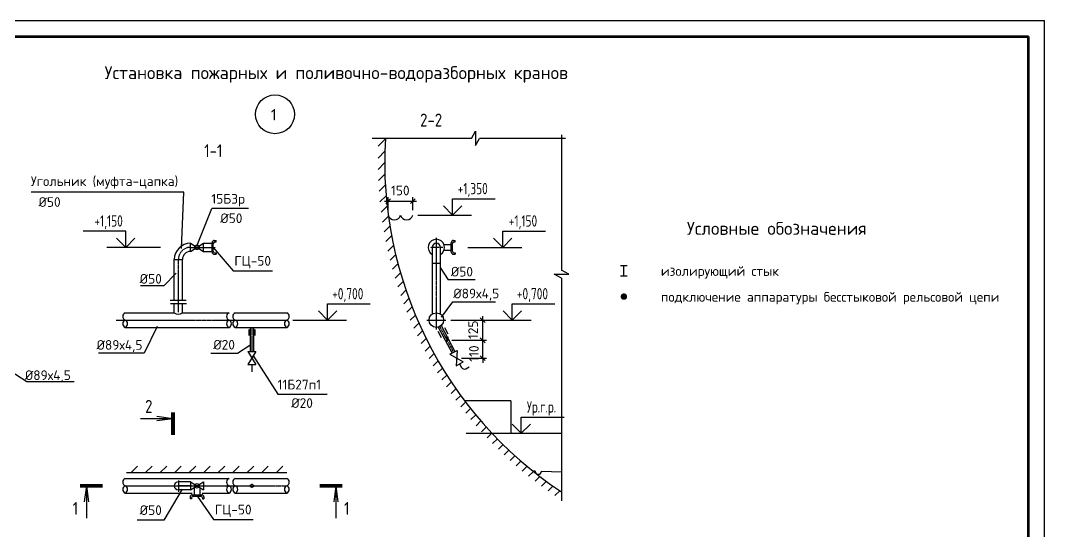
# Paper-space layout 'л2-л8' of a CAD drawing. Header units: millimetres. Extents: x 10032 to 18918, y -3051 to 627.
# Drawn here: x 17828.7 to 18145.4, y -1979.6 to -1821.6 of the extents above; entities that cross this region are included whole.
import ezdxf
from ezdxf.enums import TextEntityAlignment as Align

# ---------------------------------------------------------------- set-up
doc = ezdxf.new("R2010")
doc.units = ezdxf.units.MM
doc.header["$LTSCALE"] = 0.5
doc.linetypes.add('CENTER', pattern=[2, 1.25, -0.25, 0.25, -0.25])
doc.linetypes.add('HIDDEN', pattern=[0.375, 0.25, -0.125])
doc.layers.add('1_fragment_plan', color=7, linetype='Continuous', lineweight=30)
doc.layers.add('_Формат', color=7, linetype='Continuous', lineweight=35)
for name, color, linetype in [('DIZAIN', 30, 'Continuous'), ('FORMAT', 7, 'Continuous'), ('OTMETKI', 2, 'Continuous'), ('ВК_конструкции', 7, 'Continuous'), ('ВК_надписи', 7, 'Continuous'), ('ВК_отметки', 9, 'Continuous'), ('ВК_сети', 4, 'Continuous'), ('Эл', 41, 'Continuous')]:
    doc.layers.add(name, color=color, linetype=linetype)
doc.styles.add('ROMANS', font='romans.shx', dxfattribs={"width": 0.8, "height": 1.75})
doc.styles.add('RS-3-08', font='romans.shx', dxfattribs={"width": 0.8, "height": 3})
doc.styles.add('Стандарт ММП', font='isocpeur.ttf')
doc.dimstyles.new('M1000', dxfattribs={"dimtxt": 3, "dimasz": 2, "dimexe": 1.2, "dimexo": 1.5, "dimgap": 1.3, "dimtad": 1, "dimdec": 0, "dimlfac": 1000, "dimrnd": 1, "dimzin": 0, "dimdsep": 46, "dimtxsty": 'RS-3-08', "dimblk1": 'OBLIQUE', "dimblk2": 'OBLIQUE', "dimsah": 1, "dimcen": 0, "dimdle": 1.2, "dimadec": 0, "dimazin": 0, "dimtfac": 1, "dimtdec": 0, "dimtmove": 2, "dimatfit": 3, "dimldrblk": 'ARCHTICK', "dimfxl": 1, "dimtolj": 1, "dimtzin": 0, "dimarcsym": 0})

# ---------------------------------------------------------------- blocks, each defined once
blk = doc.blocks.new('RAZ')
at = {"layer": '1_fragment_plan'}
for q in [(4.96, 5.65), (4.96, 4.35), (10, 5)]:
    blk.add_line((0, 5), q, dxfattribs=at)
at = {"layer": '1_fragment_plan', "color": 4, "const_width": 1.2}
blk.add_lwpolyline([(0, 6.99), (0, 0)], dxfattribs=at)
blk = doc.blocks.new('_raznl')
at = {"layer": 'DIZAIN', "rotation": 90}
blk.add_blockref('RAZ', (0, 0), dxfattribs=at)
at = {"layer": 'DIZAIN', "color": 4, "style": 'ROMANS', "width": 0.8, "flags": 4}
blk.add_attdef('N', text='', height=4, dxfattribs=at).set_placement((-7.55, 5), align=Align.RIGHT)
blk = doc.blocks.new('_razpv')
at = {"layer": 'DIZAIN', "xscale": -1}
blk.add_blockref('RAZ', (0, 0), dxfattribs=at)
at = {"layer": 'DIZAIN', "color": 4, "style": 'ROMANS', "width": 0.8, "flags": 4}
blk.add_attdef('N', text='', height=4, dxfattribs=at).set_placement((-7.5, 8.82), align=Align.MIDDLE)
blk = doc.blocks.new('_otmp')
at = {"layer": 'ВК_отметки'}
blk.add_line((4.24, 0), (20.89, 0), dxfattribs=at)
for points in [[(15, 0), (15, 5), (28.21, 5)], [(15, 0), (17.83, 2.83)]]:
    blk.add_lwpolyline(points, dxfattribs=at)
at = {"layer": 'ВК_отметки', "linetype": 'Continuous'}
blk.add_lwpolyline([(15, 0), (12.17, 2.83)], dxfattribs=at)
at = {"layer": 'ВК_отметки', "style": 'ROMANS', "width": 0.7, "flags": 4}
blk.add_attdef('О', text='', height=3.5, dxfattribs=at).set_placement((21.25, 6.42), align=Align.CENTER)
blk = doc.blocks.new('_razg')
at = {"layer": 'DIZAIN', "color": 4, "style": 'ROMANS', "width": 0.8, "flags": 4}
blk.add_attdef('N-N', text='', height=4, dxfattribs=at).set_placement((0.14, 3.55), align=Align.MIDDLE)
blk = doc.blocks.new('_Oblique')
at = {"linetype": 'ByBlock', "lineweight": 30}
blk.add_line((-0.5, -0.5), (0.5, 0.5), dxfattribs=at)
blk = doc.blocks.new('*D51')
at = {"layer": 'Defpoints', "color": 0, "lineweight": 30, "ltscale": 0.5}
for p in [(17960.89, -1920.52), (17971.68, -1920.52), (17963.62, -1926.02)]:
    blk.add_point(p, dxfattribs=at)
at = {"layer": 'ВК_надписи', "color": 7, "lineweight": -2, "ltscale": 0.5}
for p, q in [((17971.68, -1920.52), (17971.68, -1919.02)), ((17962.39, -1920.52), (17972.88, -1920.52)), ((17971.68, -1926.02), (17971.68, -1920.52)), ((17965.12, -1926.02), (17972.88, -1926.02)), ((17971.68, -1926.02), (17971.68, -1927.52))]:
    blk.add_line(p, q, dxfattribs=at)
at = {"layer": 'ВК_надписи', "color": 7, "lineweight": -2, "ltscale": 0.5, "xscale": 1.5, "yscale": 1.5, "zscale": 1.5}
for p, rotation in [((17971.68, -1920.52), 270), ((17971.68, -1926.02), 90)]:
    blk.add_blockref('_Oblique', p, dxfattribs=dict(at, rotation=rotation))
at = {"layer": 'ВК_надписи', "color": 7, "ltscale": 0.5, "insert": (17968.98, -1924.62), "char_height": 3, "attachment_point": 5, "rotation": 90, "style": 'Стандарт ММП'}
blk.add_mtext('\\A1;110', dxfattribs=at)
blk = doc.blocks.new('*D52')
at = {"layer": 'Defpoints', "color": 0, "lineweight": 30, "ltscale": 0.5}
for p in [(17960.31, -1914.27), (17971.68, -1914.27), (17960.69, -1920.52)]:
    blk.add_point(p, dxfattribs=at)
at = {"layer": 'ВК_надписи', "color": 7, "lineweight": -2, "ltscale": 0.5}
for p, q in [((17961.81, -1914.27), (17972.88, -1914.27)), ((17971.68, -1921.72), (17971.68, -1913.07)), ((17962.19, -1920.52), (17972.88, -1920.52))]:
    blk.add_line(p, q, dxfattribs=at)
at = {"layer": 'ВК_надписи', "color": 7, "lineweight": -2, "ltscale": 0.5, "xscale": 1.5, "yscale": 1.5, "zscale": 1.5}
for p, rotation in [((17971.68, -1914.27), 90), ((17971.68, -1920.52), 270)]:
    blk.add_blockref('_Oblique', p, dxfattribs=dict(at, rotation=rotation))
at = {"layer": 'ВК_надписи', "color": 7, "ltscale": 0.5, "insert": (17968.72, -1917.26), "char_height": 3, "attachment_point": 5, "rotation": 90, "style": 'Стандарт ММП'}
blk.add_mtext('\\A1;125', dxfattribs=at)

psp = doc.layouts.new('л2-л8')

# ---------------------------------------------------------------- hatches: boundary and pattern name
at = {"layer": 'ВК_конструкции', "ltscale": 0.5}
h = psp.add_hatch(dxfattribs=at)
h.set_pattern_fill('ANSI31', scale=20, style=0)
h.set_pattern_definition([(45, (19163.1152, -1676.26), (-1.767767, 1.767767), [])])
h.paths.add_polyline_path([(17996.0331, -1969.8765), (17996.0331, -1967.4057, -0.05751116), (17974.583, -1949.2728), (17971.7705, -1949.2728, 0.06414648)])
h.paths.add_polyline_path([(17971.7705, -1949.2728), (17974.583, -1949.2728, -0.08615345), (17951.5404, -1914.2728), (17949.2922, -1914.2728, 0.08407387)])
h.paths.add_polyline_path([(17941.3708, -1865.4043), (17939.306, -1865.4043, 0.1011291), (17949.2922, -1914.2728), (17951.5404, -1914.2728, -0.10294791)])
h.paths.add_polyline_path([(17941.5911, -1858.0608), (17939.5226, -1858.0608, 0.01474786), (17939.306, -1865.4043), (17941.3708, -1865.4043, -0.01499678)])
h = psp.add_hatch(dxfattribs=at)
h.set_pattern_fill('ANSI31', color=256, angle=90, style=0)
h.set_pattern_definition([(225, (17529.2457, -1850.623), (-2.245064, 2.245064), [])])
h.paths.add_polyline_path([(17861.5457, -1961.5243), (17861.5457, -1959.4134), (17911.1142, -1959.4134), (17911.1142, -1961.5243)])

# ---------------------------------------------------------------- linework, layer by layer
at = {"layer": '_Формат', "color": 7, "lineweight": 25}
psp.add_line((18145.4304, -2118.6162), (18145.4304, -1821.6162), dxfattribs=at)
at = {"layer": 'FORMAT', "color": 7}
psp.add_line((16886.4027, -1821.6162), (18145.4304, -1821.6162), dxfattribs=at)
at = {"layer": 'FORMAT', "lineweight": 60}
for p in [(16881.4027, -1826.6162), (18140.4304, -2113.6162)]:
    psp.add_line(p, (18140.4304, -1826.6162), dxfattribs=at)
at = {"layer": 'ВК_конструкции', "color": 7, "ltscale": 0.5}
for p, q in [((17968.1834, -1858.0608), (17937.5099, -1858.0608)), ((17997.3341, -1858.0608), (17970.6823, -1858.0608)), ((17996.0331, -1856.9774), (17996.0331, -1898.8382)), ((17996.0331, -1901.3371), (17996.0331, -1970.1052))]:
    psp.add_line(p, q, dxfattribs=at)
at = {"layer": 'ВК_конструкции', "ltscale": 0.5}
for p, q in [((17968.1834, -1858.0608), (17969.4329, -1855.8185)), ((17969.4329, -1855.8185), (17969.4329, -1860.3031)), ((17969.4329, -1860.3031), (17970.6823, -1858.0608)), ((17996.0331, -1880.3558), (17996.0331, -1898.8382)), ((17996.0331, -1901.3371), (17993.7908, -1900.0876)), ((17993.7908, -1900.0876), (17998.2754, -1900.0876)), ((17998.2754, -1900.0876), (17996.0331, -1898.8382)), ((17996.0331, -1901.3371), (17996.0331, -1918.966)), ((17911.1142, -1961.5243), (17861.5457, -1961.5243))]:
    psp.add_line(p, q, dxfattribs=at)
at = {"layer": 'ВК_конструкции'}
for p, q in [((17980.3551, -1939.2728), (17966.1483, -1939.2728)), ((17980.3551, -1939.2728), (17980.3551, -1949.2728)), ((17987.8712, -1960.9284), (17987.1561, -1960.9087)), ((17989.8704, -1960.9836), (17996.0331, -1961.1536))]:
    psp.add_line(p, q, dxfattribs=at)
at = {"layer": 'ВК_конструкции', "color": 7, "linetype": 'CENTER', "ltscale": 0.2}
psp.add_line((17966.6078, -1949.2728), (17996.0331, -1949.2728), dxfattribs=at)
at = {"layer": 'ВК_конструкции', "color": 7, "ltscale": 0.5}
psp.add_arc((18063.8708, -1865.4043), 122.5, 176.563248, 236.373463, dxfattribs=at)
at = {"layer": 'ВК_конструкции'}
psp.add_arc((17988.8708, -1960.956), 1, 178.419828, 358.419828, dxfattribs=at)
at = {"layer": 'ВК_надписи', "ltscale": 0.5}
for p, q in [((17879.2388, -1874.6921), (17832.048, -1874.6921)), ((17878.5233, -1892.1374), (17879.2388, -1874.6921)), ((17883.4278, -1891.085), (17887.9516, -1879.7187)), ((17899.23, -1879.7187), (17887.9516, -1879.7187)), ((17888.3802, -1891.7728), (17894.4937, -1899.0074)), ((17876.907, -1899.8033), (17873.1097, -1903.712)), ((17894.4937, -1899.0074), (17906.7168, -1899.0074)), ((17958.5544, -1897.9621), (17961.0458, -1901.817)), ((17969.3253, -1901.817), (17961.0458, -1901.817)), ((17873.1097, -1903.712), (17865.813, -1903.712)), ((17958.9445, -1913.3538), (17962.4472, -1908.5693)), ((17962.4472, -1908.5693), (17975.6512, -1908.5693)), ((17871.0359, -1916.1935), (17866.9501, -1924.5414)), ((17899.6437, -1922.0683), (17895.8465, -1924.5956)), ((17866.9501, -1924.5414), (17852.9074, -1924.5414)), ((17895.8465, -1924.5956), (17887.567, -1924.5956)), ((17900.578, -1925.0608), (17908.3298, -1937.1936)), ((17908.3298, -1937.1936), (17923.542, -1937.1936)), ((17878.7899, -1966.593), (17873.1097, -1976.0935)), ((17883.5139, -1968.811), (17888.4825, -1975.9109)), ((17873.1097, -1976.0935), (17864.8303, -1976.0935)), ((17888.4825, -1975.9109), (17900.7056, -1975.9109))]:
    psp.add_line(p, q, dxfattribs=at)
at = {"layer": 'ВК_надписи', "color": 7, "ltscale": 0.5}
for p, q in [((17941.2693, -1877.471), (17951.2648, -1877.471)), ((17942.4693, -1880.2728), (17942.4693, -1876.271)), ((17950.0648, -1880.2728), (17950.0648, -1876.271))]:
    psp.add_line(p, q, dxfattribs=at)
at = {"layer": 'ВК_надписи'}
for p, q in [((17815.8992, -1923.6484, 0), (17830.6636, -1933.2795, 0)), ((17830.6636, -1933.2795, 0), (17845.303, -1933.2795, 0))]:
    psp.add_line(p, q, dxfattribs=at)
at = {"layer": 'ВК_надписи', "ltscale": 0.5}
psp.add_circle((17907.4564, -1850.6331), 6, dxfattribs=at)
at = {"layer": 'ВК_сети', "color": 5, "ltscale": 0.5}
for p, q in [((17881.319, -1893.0228), (17885.3578, -1890.5228)), ((17881.319, -1890.5228), (17885.3578, -1893.0228)), ((17881.319, -1893.0228), (17881.319, -1890.5228)), ((17885.3578, -1893.0228), (17885.3578, -1890.5228)), ((17888.0018, -1893.2222), (17888.0018, -1890.3234)), ((17888.6768, -1889.6484), (17889.2156, -1889.6484)), ((17888.9202, -1890.0733), (17889.2156, -1890.0733)), ((17889.2156, -1890.0733), (17889.2156, -1889.6484)), ((17961.9475, -1893.2222), (17961.9475, -1890.3234)), ((17962.6225, -1889.6484), (17963.1613, -1889.6484)), ((17962.8659, -1890.0733), (17963.1613, -1890.0733)), ((17963.1613, -1890.0733), (17963.1613, -1889.6484)), ((17888.3802, -1892.9323), (17888.3802, -1890.6133)), ((17888.9202, -1893.4723), (17889.2156, -1893.4723)), ((17889.2156, -1893.4723), (17889.2156, -1893.8972)), ((17959.7028, -1890.8992), (17961.9475, -1890.8992)), ((17959.7028, -1892.6464), (17961.9475, -1892.6464)), ((17962.3259, -1892.9323), (17962.3259, -1890.6133)), ((17962.8659, -1893.4723), (17963.1613, -1893.4723)), ((17963.1613, -1893.4723), (17963.1613, -1893.8972)), ((17888.6768, -1893.8972), (17889.2156, -1893.8972)), ((17962.6225, -1893.8972), (17963.1613, -1893.8972)), ((17899.3639, -1917.1672), (17899.3639, -1919.0711)), ((17901.2688, -1917.1672), (17901.2688, -1919.0711)), ((17957.8173, -1917.6807), (17958.8364, -1919.5947)), ((17959.8652, -1916.581), (17960.8843, -1918.495)), ((17899.0558, -1924.0034), (17901.5558, -1924.0034)), ((17899.0558, -1924.0034), (17901.5558, -1928.0422)), ((17901.5558, -1924.0034), (17899.0558, -1928.0422)), ((17961.5636, -1924.8277), (17963.7703, -1923.6528)), ((17961.5636, -1924.8277), (17965.6684, -1927.2178)), ((17963.7703, -1923.6528), (17963.4617, -1928.3927)), ((17899.0558, -1928.0422), (17901.5558, -1928.0422)), ((17963.4617, -1928.3927), (17965.6684, -1927.2178)), ((17964.5651, -1927.8053), (17965.1422, -1928.8894)), ((17966.4949, -1929.3021), (17967.5377, -1928.7469)), ((17881.319, -1964.2472), (17881.319, -1966.7472)), ((17881.319, -1966.7472), (17885.3578, -1964.2472)), ((17881.319, -1964.2472), (17885.3578, -1966.7472)), ((17882.4648, -1966.0379), (17882.4648, -1968.2826)), ((17884.212, -1966.0379), (17884.212, -1968.2826)), ((17885.3578, -1964.2472), (17885.3578, -1966.7472)), ((17881.2141, -1968.9576), (17881.2141, -1969.4965)), ((17881.6389, -1969.4965), (17881.2141, -1969.4965)), ((17881.6389, -1969.2011), (17881.6389, -1969.4965)), ((17881.8891, -1968.2826), (17884.7878, -1968.2826)), ((17882.1789, -1968.6611), (17884.4979, -1968.6611)), ((17885.0379, -1969.2011), (17885.0379, -1969.4965)), ((17885.0379, -1969.4965), (17885.4628, -1969.4965)), ((17885.4628, -1968.9576), (17885.4628, -1969.4965))]:
    psp.add_line(p, q, dxfattribs=at)
at = {"layer": 'ВК_сети', "ltscale": 0.5}
for p, q in [((17885.3578, -1890.5228), (17888.0018, -1890.5228)), ((17885.3578, -1893.0228), (17888.0018, -1893.0228)), ((17956.1104, -1891.7728), (17956.1104, -1912.402)), ((17958.6104, -1912.402), (17958.6104, -1891.7728)), ((17876.319, -1908.1459), (17876.319, -1895.5228)), ((17876.319, -1895.5228), (17878.819, -1895.5228)), ((17878.819, -1908.1459), (17878.819, -1895.5228)), ((17956.1104, -1896.6262), (17958.6104, -1896.6262)), ((17876.319, -1912.0228), (17876.319, -1909.1371)), ((17878.819, -1912.0228), (17878.819, -1909.1371)), ((17861.1142, -1912.0228), (17876.319, -1912.0228)), ((17878.819, -1912.0228), (17893.2412, -1912.0228)), ((17895.1697, -1912.0228), (17911.1142, -1912.0228)), ((17861.1142, -1916.5228), (17893.2412, -1916.5228)), ((17895.1697, -1916.5228), (17911.1142, -1916.5228)), ((17960.2878, -1919.4998), (17961.0876, -1919.4998)), ((17960.6877, -1920.3228), (17960.6877, -1919.4998)), ((17900.3058, -1928.0422), (17900.3058, -1930.2703)), ((17861.1142, -1963.2472), (17893.2412, -1963.2472)), ((17895.1697, -1963.2472), (17911.1142, -1963.2472)), ((17861.1142, -1967.7472), (17881.8331, -1967.7472)), ((17884.9819, -1967.7472), (17893.2412, -1967.7472)), ((17895.1697, -1967.7472), (17911.1142, -1967.7472))]:
    psp.add_line(p, q, dxfattribs=at)
at = {"layer": 'ВК_сети', "color": 7, "linetype": 'CENTER', "ltscale": 0.4}
for p, q in [((17957.3604, -1917.1655), (17957.3604, -1888.8741)), ((17881.319, -1891.7728), (17889.0829, -1891.7728)), ((17877.569, -1911.7728), (17877.569, -1895.5228)), ((17858.3745, -1914.2728), (17911.1142, -1914.2728)), ((17958.4176, -1916.259), (17962.667, -1924.2403)), ((17861.1142, -1965.4972), (17911.1142, -1965.4972))]:
    psp.add_line(p, q, dxfattribs=at)
at = {"layer": 'ВК_сети', "color": 7, "linetype": 'CENTER', "ltscale": 0.2}
for p, q in [((17959.3523, -1891.7728), (17955.5069, -1891.7728)), ((17954.4309, -1914.2728), (17960.3062, -1914.2728)), ((17900.3058, -1916.5228), (17900.3058, -1924.0034)), ((17877.569, -1963.894), (17877.569, -1967.319)), ((17881.6712, -1965.4972), (17877.569, -1965.4972)), ((17881.319, -1965.4972), (17885.7028, -1965.4972))]:
    psp.add_line(p, q, dxfattribs=at)
at = {"layer": 'ВК_сети'}
for p, q in [((17875.0327, -1908.1459), (17879.9981, -1908.1459)), ((17875.1649, -1909.1371), (17880.1303, -1909.1371))]:
    psp.add_line(p, q, dxfattribs=at)
at = {"layer": 'ВК_сети', "color": 9, "ltscale": 0.5}
for p, q in [((17899.8058, -1916.5228), (17899.8058, -1924.0034)), ((17900.8058, -1916.5228), (17900.8058, -1924.0034)), ((17957.9498, -1916.4442), (17962.2256, -1924.4753)), ((17958.8325, -1915.9744), (17963.1083, -1924.0053)), ((17881.319, -1964.2472), (17877.569, -1964.2472)), ((17881.319, -1966.7472), (17877.569, -1966.7472))]:
    psp.add_line(p, q, dxfattribs=at)
at = {"layer": 'ВК_сети', "color": 5, "ltscale": 0.5, "const_width": 0.4}
psp.add_lwpolyline([(17960.4877, -1920.5228, 1), (17960.8877, -1920.5228, 1)], format="xyb", close=True, dxfattribs=at)
at = {"layer": 'ВК_сети', "color": 5, "ltscale": 0.5}
for centre in [(17883.3384, -1891.7728), (17883.3384, -1965.4972)]:
    psp.add_circle(centre, 0.6936, dxfattribs=at)
at = {"layer": 'ВК_сети', "ltscale": 0.5}
psp.add_circle((17957.3604, -1914.2728), 2.25, dxfattribs=at)
at = {"layer": 'ВК_сети', "color": 5, "linetype": 'HIDDEN', "ltscale": 0.1}
psp.add_circle((17900.3058, -1965.4972), 0.5, dxfattribs=at)
at = {"layer": 'ВК_сети', "color": 5, "ltscale": 0.5}
for centre, radius, start, end in [((17944.3921, -1881.3242), 1.9744, 193.131529, 346.868471), ((17948.1898, -1881.3829), 1.9151, 191.745525, 348.254475), ((17888.6768, -1890.3234), 0.675, 90, 180), ((17888.9202, -1890.6133), 0.54, 90, 180), ((17957.3604, -1891.7728), 2.5, 300, 240), ((17962.6225, -1890.3234), 0.675, 90, 180), ((17962.8659, -1890.6133), 0.54, 90, 180), ((17888.6768, -1893.2222), 0.675, 180, 270), ((17888.9202, -1892.9323), 0.54, 180, 270), ((17962.6225, -1893.2222), 0.675, 180, 270), ((17962.8659, -1892.9323), 0.54, 180, 270), ((17861.5719, -1913.1478), 1.2145, 112.136408, 247.863592), ((17893.6989, -1913.1478), 1.2145, 112.136408, 247.863592), ((17895.6274, -1913.1478), 1.2145, 112.136408, 247.863592), ((17910.6566, -1913.1478), 1.2145, 292.136408, 67.863592), ((17861.5719, -1915.3978), 1.2145, 112.136408, 247.863592), ((17860.6566, -1915.3978), 1.2145, 292.136408, 67.863592), ((17893.6989, -1915.3978), 1.2145, 112.136408, 247.863592), ((17892.7836, -1915.3978), 1.2145, 292.136408, 67.863592), ((17895.6274, -1915.3978), 1.2145, 112.136408, 247.863592), ((17894.7121, -1915.3978), 1.2145, 292.136408, 67.863592), ((17911.5719, -1915.3978), 1.2145, 112.136408, 247.863592), ((17910.6566, -1915.3978), 1.2145, 292.136408, 67.863592), ((17966.0249, -1928.4194), 1, 208.031728, 298.031728), ((17861.5719, -1964.3722), 1.2145, 112.136408, 247.863592), ((17893.6989, -1964.3722), 1.2145, 112.136408, 247.863592), ((17895.6274, -1964.3722), 1.2145, 112.136408, 247.863592), ((17910.6566, -1964.3722), 1.2145, 292.136408, 67.863592), ((17861.5719, -1966.6222), 1.2145, 112.136408, 247.863592), ((17860.6566, -1966.6222), 1.2145, 292.136408, 67.863592), ((17893.6989, -1966.6222), 1.2145, 112.136408, 247.863592), ((17892.7836, -1966.6222), 1.2145, 292.136408, 67.863592), ((17895.6274, -1966.6222), 1.2145, 112.136408, 247.863592), ((17894.7121, -1966.6222), 1.2145, 292.136408, 67.863592), ((17911.5719, -1966.6222), 1.2145, 112.136408, 247.863592), ((17910.6566, -1966.6222), 1.2145, 292.136408, 67.863592), ((17881.8891, -1968.9576), 0.675, 90, 180), ((17882.1789, -1969.2011), 0.54, 90, 180), ((17884.4979, -1969.2011), 0.54, 0, 90), ((17884.7878, -1968.9576), 0.675, 0, 90)]:
    psp.add_arc(centre, radius, start, end, dxfattribs=at)
at = {"layer": 'ВК_сети', "ltscale": 0.5}
for centre, radius, start, end in [((17881.319, -1895.5228), 5, 90, 180), ((17957.3604, -1891.7728), 1.25, 0, 180), ((17881.319, -1895.5228), 2.5, 90, 180), ((17877.569, -1910.4124), 2.0386, 232.181303, 307.818697)]:
    psp.add_arc(centre, radius, start, end, dxfattribs=at)
at = {"layer": 'ВК_сети', "color": 7, "linetype": 'CENTER', "ltscale": 0.4}
psp.add_arc((17881.319, -1895.5228), 3.75, 90, 180, dxfattribs=at)
at = {"layer": 'ВК_сети', "color": 9, "ltscale": 0.5}
psp.add_arc((17877.569, -1965.4972), 1.25, 90, 270, dxfattribs=at)
at = {"layer": 'Эл', "color": 3, "ltscale": 0.5}
for p, q in [((18014.3125, -1897.3991), (18016.3913, -1897.3991)), ((18015.3519, -1900.5949), (18015.3519, -1897.3991)), ((18014.3125, -1900.5949), (18016.3913, -1900.5949))]:
    psp.add_line(p, q, dxfattribs=at)
at = {"layer": 'Эл', "color": 3, "ltscale": 0.5, "const_width": 1}
psp.add_lwpolyline([(18014.8519, -1906.997, 1), (18015.8519, -1906.997, 1)], format="xyb", close=True, dxfattribs=at)

# ---------------------------------------------------------------- block references
at = {"layer": 'ВК_надписи', "ltscale": 0.5}
ref = psp.add_blockref('_razg', (17955.6019, -1855.9573), dxfattribs=at)
ref.add_attrib('N-N', '2-2', dxfattribs={"layer": 'DIZAIN', "color": 5, "height": 4, "style": 'ROMANS', "width": 0.8}).set_placement((17955.7385, -1852.4049), align=Align.MIDDLE)
ref = psp.add_blockref('_razg', (17888.245, -1865.4504), dxfattribs=at)
ref.add_attrib('N-N', '1-1', dxfattribs={"layer": 'DIZAIN', "color": 5, "height": 4, "style": 'ROMANS', "width": 0.8}).set_placement((17888.3816, -1861.8979), align=Align.MIDDLE)
at = {"layer": 'ВК_надписи', "color": 7, "ltscale": 0.5, "xscale": 1.5, "yscale": 1.5, "zscale": 1.5, "rotation": 180}
psp.add_blockref('_Oblique', (17942.4693, -1877.471), dxfattribs=at)
at = {"layer": 'ВК_надписи', "color": 7, "ltscale": 0.5, "xscale": 1.5, "yscale": 1.5, "zscale": 1.5}
psp.add_blockref('_Oblique', (17950.0648, -1877.471), dxfattribs=at)
at = {"layer": 'ВК_надписи', "ltscale": 0.5}
ref = psp.add_blockref('_razpv', (17875.9087, -1949.7752), dxfattribs=at)
ref.add_attrib('N', '2', dxfattribs={"layer": 'DIZAIN', "color": 5, "height": 4, "style": 'ROMANS', "width": 0.8}).set_placement((17868.4114, -1940.9599), align=Align.MIDDLE)
ref = psp.add_blockref('_raznl', (17854.134, -1965.4972), dxfattribs=dict(at, xscale=-1, rotation=180))
ref.add_attrib('N', '1', dxfattribs={"layer": 'DIZAIN', "color": 5, "height": 4, "style": 'ROMANS', "width": 0.8}).set_placement((17846.5846, -1974.5012), align=Align.RIGHT)
ref = psp.add_blockref('_raznl', (17921.2698, -1965.4972), dxfattribs=dict(at, rotation=180))
ref.add_attrib('N', '1', dxfattribs={"layer": 'DIZAIN', "color": 5, "height": 4, "style": 'ROMANS', "width": 0.8}).set_placement((17930.4954, -1974.5012), align=Align.RIGHT)
at = {"layer": 'ВК_отметки', "ltscale": 0.5}
ref = psp.add_blockref('_otmp', (17947.3636, -1881.7728), dxfattribs=at)
ref.add_attrib('О', '+1,350', dxfattribs={"layer": 'OTMETKI', "color": 9, "height": 3.5, "style": 'ROMANS', "width": 0.7}).set_placement((17968.6094, -1875.3562), align=Align.CENTER)
at = {"layer": 'ВК_отметки', "ltscale": 0.2}
ref = psp.add_blockref('_otmp', (17876.319, -1891.7728), dxfattribs=dict(at, xscale=-1))
ref.add_attrib('О', '+1,150', dxfattribs={"layer": 'OTMETKI', "color": 9, "height": 3.5, "style": 'ROMANS', "width": 0.7}).set_placement((17856.0066, -1885.3562), align=Align.CENTER)
at = {"layer": 'ВК_отметки', "ltscale": 0.5}
ref = psp.add_blockref('_otmp', (17962.9025, -1891.7728), dxfattribs=at)
ref.add_attrib('О', '+1,150', dxfattribs={"layer": 'OTMETKI', "color": 9, "height": 3.5, "style": 'ROMANS', "width": 0.7}).set_placement((17984.1482, -1885.3562), align=Align.CENTER)
ref = psp.add_blockref('_otmp', (17908.7166, -1914.2728), dxfattribs=at)
ref.add_attrib('О', '+0,700', dxfattribs={"layer": 'OTMETKI', "color": 9, "height": 3.5, "style": 'ROMANS', "width": 0.7}).set_placement((17929.9623, -1907.8562), align=Align.CENTER)
ref = psp.add_blockref('_otmp', (17965.8302, -1914.2728), dxfattribs=at)
ref.add_attrib('О', '+0,700', dxfattribs={"layer": 'OTMETKI', "color": 9, "height": 3.5, "style": 'ROMANS', "width": 0.7}).set_placement((17987.076, -1907.8562), align=Align.CENTER)
ref = psp.add_blockref('_otmp', (17968.6235, -1949.2728), dxfattribs=at)
ref.add_attrib('О', 'Ур.г.р.', dxfattribs={"layer": 'OTMETKI', "color": 9, "height": 3.5, "style": 'ROMANS', "width": 0.7}).set_placement((17989.8693, -1942.8562), align=Align.CENTER)

# ---------------------------------------------------------------- texts
at = {"layer": 'ВК_надписи', "color": 9, "ltscale": 0.5, "style": 'Стандарт ММП'}
psp.add_text('Установка пожарных и поливочно-водоразборных кранов', height=4, dxfattribs=at).set_placement((17854.7625, -1839.7543))
at = {"layer": 'ВК_надписи', "ltscale": 0.5, "style": 'Стандарт ММП'}
for s, height, p in [('1', 3.5, (17906.191, -1852.5069)), ('Угольник (муфта-цапка)', 3, (17831.9552, -1872.8097)), ('%%C50', 3, (17834.3233, -1879.2532)), ('15Б3р', 3, (17887.7784, -1878.2663)), ('%%C50', 3, (17890.5433, -1884.2798)), ('Условные обозначения', 4, (18034.8362, -1887.9063)), ('ГЦ-50', 3, (17894.8893, -1897.4463)), ('%%C50', 3, (17865.6288, -1902.9991)), ('%%C50', 3, (17961.8444, -1900.7895)), ('изолирующий стык', 3, (18026.7941, -1900.5949)), ('%%C89х4,5', 3, (17962.5858, -1907.5418)), ('подключение аппаратуры бесстыковой рельсовой цепи', 3, (18026.7941, -1908.5949)), ('%%C89х4,5', 3, (17852.2744, -1923.451)), ('%%C20', 3, (17888.3656, -1923.3777)), ('11Б27п1', 3, (17908.2656, -1935.7053)), ('%%C20', 3, (17912.4756, -1941.4115)), ('%%C50', 3, (17865.6288, -1974.5324)), ('ГЦ-50', 3, (17888.8781, -1974.3498))]:
    psp.add_text(s, height=height, dxfattribs=at).set_placement(p)
at = {"layer": 'ВК_надписи', "lineweight": 30, "ltscale": 0.5, "style": 'Стандарт ММП'}
psp.add_text('%%C89х4,5', height=3, dxfattribs=at).set_placement((17830.1027, -1932.8083, 0))
at = {"layer": 'ВК_надписи', "ltscale": 0.5, "insert": (17946.2047, -1874.1914), "char_height": 3, "attachment_point": 5, "style": 'Стандарт ММП'}
psp.add_mtext('\\A1;150', dxfattribs=at)

# ---------------------------------------------------------------- dimensions: what is measured, and where the dimension line sits
at = {"layer": 'ВК_надписи', "ltscale": 0.5}
for base, p1, p2, text, picture, middle in [((17971.678, -1914.2728), (17960.6877, -1920.5228), (17960.3062, -1914.2728), '125', '*D52', (17968.7151, -1917.2644)), ((17971.678, -1920.5228), (17963.616, -1926.0228), (17960.8877, -1920.5228), '110', '*D51', (17968.9801, -1924.6188))]:
    dim = psp.add_linear_dim(base=base, p1=p1, p2=p2, angle=90, text=text, dimstyle='M1000', override={"dimasz": 1.5, "dimtxsty": 'Стандарт ММП', "dimclrd": 7, "dimclre": 7, "dimclrt": 7, "dimldrblk": 'Oblique', "dimfxl": 0.787402, "dimtfillclr": 7}, dxfattribs=at)
    dim.commit()
    dim.dimension.update_dxf_attribs({"geometry": picture, "text_midpoint": middle, "dimtype": 160})

doc.saveas('drawing.dxf')
